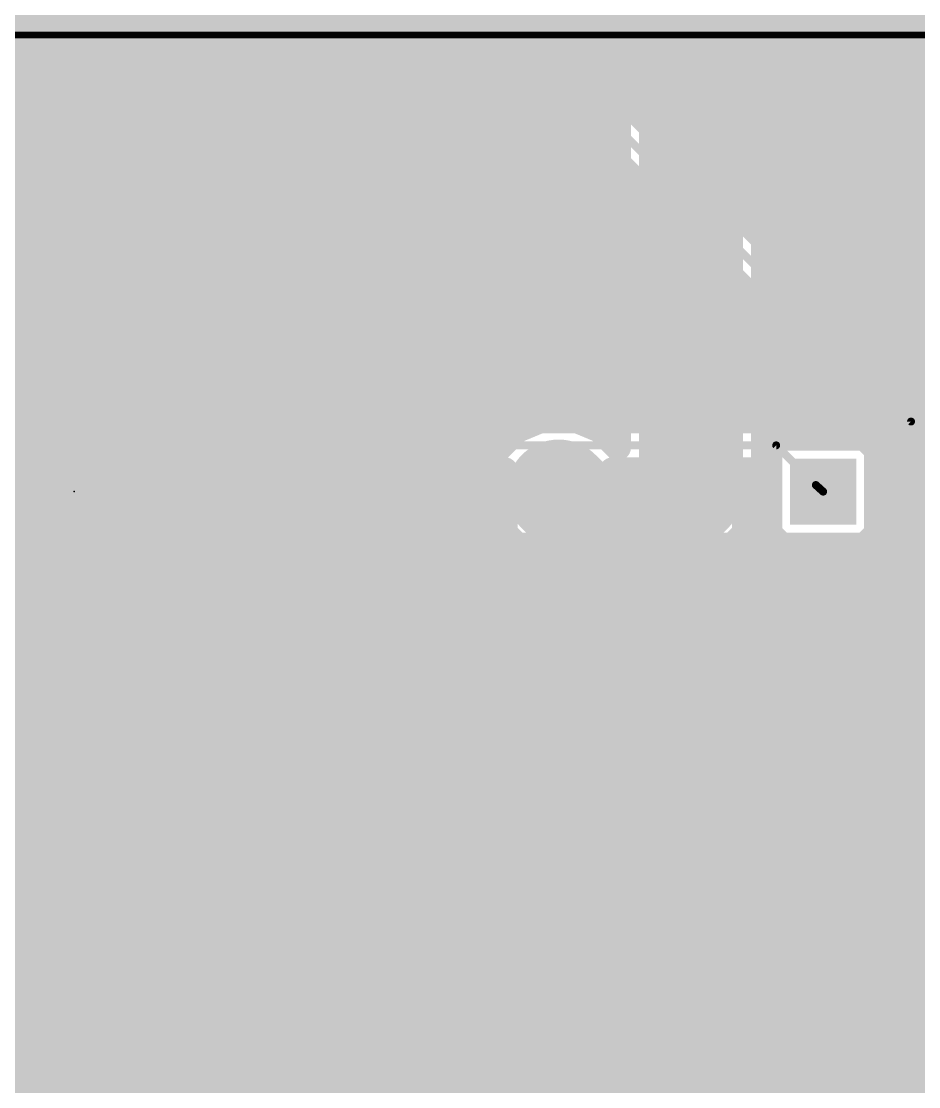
# Model space of a CAD drawing. Extents: x -50 to 50, y 0 to 88.
# Drawn here: x -1.39 to 15.84, y 29.59 to 50.05 of the extents above; entities that cross this region are included whole.
import ezdxf

# ---------------------------------------------------------------- set-up
doc = ezdxf.new("R2010")
doc.units = 0
for name, color, linetype in [('1', 12, 'CONTINUOUS'), ('16', 132, 'CONTINUOUS'), ('17', 110, 'CONTINUOUS'), ('21', 253, 'CONTINUOUS'), ('23', 53, 'CONTINUOUS')]:
    doc.layers.add(name, color=color, linetype=linetype)

# ---------------------------------------------------------------- blocks, each defined once
blk = doc.blocks.new('SQUAREP')
blk.add_solid([(-0.5, -0.5), (0.5, -0.5), (-0.5, 0.5), (0.5, 0.5)])

msp = doc.modelspace()

# ---------------------------------------------------------------- linework, layer by layer
at = {"layer": '1'}
for points, const_width in [([(11.469, 41.021), (11.469, 57.189)], 2), ([(10.0666, 57.468), (10.0666, 41.8667)], 0.5), ([(12.8714, 40.742), (12.8714, 56.6081)], 0.5), ([(-16.3776, 50), (10.0666, 50)], 0.5), ([(12.8714, 50), (18.8762, 50)], 0.5), ([(-16.3776, 49.5), (10.0666, 49.5)], 0.5), ([(12.8714, 49.5), (18.8762, 49.5)], 0.5), ([(-16.3776, 49), (10.0666, 49)], 0.5), ([(12.8714, 49), (18.8762, 49)], 0.5), ([(-16.3776, 48.5), (10.0666, 48.5)], 0.5), ([(12.8714, 48.5), (18.8762, 48.5)], 0.5), ([(-16.3776, 48), (10.0666, 48)], 0.5), ([(12.8714, 48), (18.8762, 48)], 0.5), ([(-16.3776, 47.5), (10.0666, 47.5)], 0.5), ([(12.8714, 47.5), (18.8762, 47.5)], 0.5), ([(-16.3776, 47), (10.0666, 47)], 0.5), ([(12.8714, 47), (18.8762, 47)], 0.5), ([(-16.3776, 46.5), (10.0666, 46.5)], 0.5), ([(12.8714, 46.5), (18.8762, 46.5)], 0.5), ([(-16.3776, 46), (10.0666, 46)], 0.5), ([(12.8714, 46), (18.8762, 46)], 0.5), ([(-16.3776, 45.5), (10.0666, 45.5)], 0.5), ([(12.8714, 45.5), (18.8762, 45.5)], 0.5), ([(-16.3776, 45), (10.0666, 45)], 0.5), ([(12.8714, 45), (18.8762, 45)], 0.5), ([(-16.3776, 44.5), (10.0666, 44.5)], 0.5), ([(12.8714, 44.5), (18.8762, 44.5)], 0.5), ([(-16.3776, 44), (10.0666, 44)], 0.5), ([(12.8714, 44), (18.8762, 44)], 0.5), ([(-16.3776, 43.5), (10.0666, 43.5)], 0.5), ([(12.8714, 43.5), (18.8762, 43.5)], 0.5), ([(-16.3776, 43), (10.0666, 43)], 0.5), ([(12.8714, 43), (18.8762, 43)], 0.5), ([(-12.7196, 42.5), (10.0666, 42.5)], 0.5), ([(8.65, 42.4234), (8.1346, 42.2099)], 0.5), ([(9.208, 42.4234), (8.65, 42.4234)], 0.5), ([(9.7234, 42.2099), (9.208, 42.4234)], 0.5), ([(12.8714, 42.5), (18.8762, 42.5)], 0.5), ([(8.1346, 42.2099), (7.7401, 41.8154)], 0.5), ([(10.0666, 41.8667), (9.7234, 42.2099)], 0.5), ([(-7.8472, 42), (7.9247, 42)], 0.5), ([(9.9333, 42), (10.0666, 42)], 0.5), ([(12.8714, 42), (13.1489, 42)], 0.5), ([(13.2073, 42.0584), (12.9716, 41.8227)], 0.5), ([(14.8107, 42.0584), (13.2073, 42.0584)], 0.5), ([(15.0464, 41.8227), (14.8107, 42.0584)], 0.5), ([(14.8691, 42), (18.8762, 42)], 0.5), ([(7.7401, 41.8154), (7.5266, 41.3)], 0.5), ([(10.16, 39.79), (8.929, 41.021)], 2), ([(10.16, 39.712), (11.469, 41.021)], 2), ([(12.9716, 41.8227), (12.9716, 40.2193)], 0.5), ([(15.0464, 40.2193), (15.0464, 41.8227)], 0.5), ([(-7.712, 41.5), (7.6095, 41.5)], 0.5), ([(12.8714, 41.5), (12.9716, 41.5)], 0.5), ([(15.0464, 41.5), (18.8762, 41.5)], 0.5), ([(7.5266, 41.3), (7.5266, 40.742)], 0.5), ([(-7.712, 41), (7.5266, 41)], 0.5), ([(12.8714, 41), (12.9716, 41)], 0.5), ([(15.0464, 41), (18.8762, 41)], 0.5), ([(7.5266, 40.742), (7.7401, 40.2266)], 0.5), ([(12.6579, 40.2266), (12.8714, 40.742)], 0.5), ([(-7.712, 40.5), (7.6269, 40.5)], 0.5), ([(10.16, 31.75), (10.16, 39.37)], 3), ([(10.16, 39.712), (10.16, 39.79)], 2), ([(10.16, 39.37), (10.16, 39.712)], 2), ([(12.7711, 40.5), (12.9716, 40.5)], 0.5), ([(15.0464, 40.5), (18.8762, 40.5)], 0.5), ([(7.7401, 40.2266), (8.2576, 39.7091)], 0.5), ([(12.2634, 39.8321), (12.6579, 40.2266)], 0.5), ([(12.9716, 40.2193), (13.2073, 39.9836)], 0.5), ([(14.8107, 39.9836), (15.0464, 40.2193)], 0.5), ([(-7.8892, 40), (7.9667, 40)], 0.5), ([(12.4313, 40), (13.1909, 40)], 0.5), ([(13.2073, 39.9836), (14.8107, 39.9836)], 0.5), ([(14.8271, 40), (18.8762, 40)], 0.5), ([(8.2576, 39.7091), (8.2576, 31.3716)], 0.5), ([(12.0624, 39.6311), (12.2634, 39.8321)], 0.5), ([(-12.7616, 39.5), (8.2576, 39.5)], 0.5), ([(12.0624, 32.538), (12.0624, 39.6311)], 0.5), ([(12.0624, 39.5), (18.8762, 39.5)], 0.5), ([(-13.2616, 39), (8.2576, 39)], 0.5), ([(12.0624, 39), (18.8762, 39)], 0.5), ([(-13.3376, 38.5), (8.2576, 38.5)], 0.5), ([(12.0624, 38.5), (18.8762, 38.5)], 0.5), ([(-13.3376, 38), (8.2576, 38)], 0.5), ([(12.0624, 38), (18.8762, 38)], 0.5), ([(-13.3376, 37.5), (8.2576, 37.5)], 0.5), ([(12.0624, 37.5), (18.8762, 37.5)], 0.5), ([(-13.3376, 37), (8.2576, 37)], 0.5), ([(12.0624, 37), (18.8762, 37)], 0.5), ([(-13.3376, 36.5), (8.2576, 36.5)], 0.5), ([(12.0624, 36.5), (18.8762, 36.5)], 0.5), ([(-13.3376, 36), (8.2576, 36)], 0.5), ([(12.0624, 36), (18.8762, 36)], 0.5), ([(-13.3376, 35.5), (8.2576, 35.5)], 0.5), ([(12.0624, 35.5), (18.8762, 35.5)], 0.5), ([(-13.3376, 35), (8.2576, 35)], 0.5), ([(12.0624, 35), (18.8762, 35)], 0.5), ([(-13.3376, 34.5), (8.2576, 34.5)], 0.5), ([(12.0624, 34.5), (18.8762, 34.5)], 0.5), ([(-13.3376, 34), (8.2576, 34)], 0.5), ([(12.0624, 34), (18.8762, 34)], 0.5), ([(-13.3376, 33.5), (8.2576, 33.5)], 0.5), ([(12.0624, 33.5), (18.8762, 33.5)], 0.5), ([(-13.3376, 33), (8.2576, 33)], 0.5), ([(15.088, 26.822), (10.16, 31.75)], 3), ([(12.0624, 33), (18.8762, 33)], 0.5), ([(-13.3376, 32.5), (8.2576, 32.5)], 0.5), ([(16.1087, 28.4917), (12.0624, 32.538)], 0.5), ([(12.1004, 32.5), (18.8762, 32.5)], 0.5), ([(-13.3376, 32), (8.2576, 32)], 0.5), ([(12.6004, 32), (18.8762, 32)], 0.5), ([(-13.3376, 31.5), (8.2576, 31.5)], 0.5), ([(13.1004, 31.5), (18.8762, 31.5)], 0.5), ([(8.2576, 31.3716), (8.5472, 30.6724)], 0.5), ([(-13.3376, 31), (8.4115, 31)], 0.5), ([(13.6004, 31), (18.8762, 31)], 0.5), ([(8.5472, 30.6724), (9.0824, 30.1372)], 0.5), ([(-13.3376, 30.5), (8.7196, 30.5)], 0.5), ([(14.1004, 30.5), (18.8762, 30.5)], 0.5), ([(9.0824, 30.1372), (13.6476, 25.572)], 0.5), ([(-13.3376, 30), (9.2196, 30)], 0.5), ([(14.6004, 30), (18.8762, 30)], 0.5), ([(-13.3376, 29.5), (9.7196, 29.5)], 0.5), ([(15.1004, 29.5), (18.8762, 29.5)], 0.5)]:
    msp.add_lwpolyline(points, dxfattribs=dict(at, const_width=const_width))
for points, const_width in [([(10.0666, 49.875, 1), (10.0666, 50.125)], 0.25), ([(12.8714, 50.125, 1), (12.8714, 49.875)], 0.25), ([(10.0666, 49.375, 1), (10.0666, 49.625)], 0.25), ([(12.8714, 49.625, 1), (12.8714, 49.375)], 0.25), ([(10.0666, 48.875, 1), (10.0666, 49.125)], 0.25), ([(12.8714, 49.125, 1), (12.8714, 48.875)], 0.25), ([(10.0666, 48.375, 1), (10.0666, 48.625)], 0.25), ([(12.8714, 48.625, 1), (12.8714, 48.375)], 0.25), ([(10.0666, 47.875, 1), (10.0666, 48.125)], 0.25), ([(12.8714, 48.125, 1), (12.8714, 47.875)], 0.25), ([(10.0666, 47.375, 1), (10.0666, 47.625)], 0.25), ([(12.8714, 47.625, 1), (12.8714, 47.375)], 0.25), ([(10.0666, 46.875, 1), (10.0666, 47.125)], 0.25), ([(12.8714, 47.125, 1), (12.8714, 46.875)], 0.25), ([(10.0666, 46.375, 1), (10.0666, 46.625)], 0.25), ([(12.8714, 46.625, 1), (12.8714, 46.375)], 0.25), ([(10.0666, 45.875, 1), (10.0666, 46.125)], 0.25), ([(12.8714, 46.125, 1), (12.8714, 45.875)], 0.25), ([(10.0666, 45.375, 1), (10.0666, 45.625)], 0.25), ([(12.8714, 45.625, 1), (12.8714, 45.375)], 0.25), ([(10.0666, 44.875, 1), (10.0666, 45.125)], 0.25), ([(12.8714, 45.125, 1), (12.8714, 44.875)], 0.25), ([(10.0666, 44.375, 1), (10.0666, 44.625)], 0.25), ([(12.8714, 44.625, 1), (12.8714, 44.375)], 0.25), ([(10.0666, 43.875, 1), (10.0666, 44.125)], 0.25), ([(12.8714, 44.125, 1), (12.8714, 43.875)], 0.25), ([(10.0666, 43.375, 1), (10.0666, 43.625)], 0.25), ([(12.8714, 43.625, 1), (12.8714, 43.375)], 0.25), ([(10.0666, 42.875, 1), (10.0666, 43.125)], 0.25), ([(12.8714, 43.125, 1), (12.8714, 42.875)], 0.25), ([(8.65, 42.5484, 1), (8.65, 42.2984)], 0.25), ([(8.6979, 42.3079, 1), (8.6022, 42.5389)], 0.25), ([(9.2558, 42.5389, 1), (9.1601, 42.3079)], 0.25), ([(9.208, 42.2984, 1), (9.208, 42.5484)], 0.25), ([(10.0666, 42.375, 1), (10.0666, 42.625)], 0.25), ([(12.8714, 42.625, 1), (12.8714, 42.375)], 0.25), ([(8.0868, 42.3254, 1), (8.1824, 42.0944)], 0.25), ([(8.223, 42.1215, 1), (8.0462, 42.2983)], 0.25), ([(9.8118, 42.2983, 1), (9.635, 42.1215)], 0.25), ([(9.6756, 42.0944, 1), (9.7712, 42.3254)], 0.25), ([(7.9247, 41.875, 1), (7.9247, 42.125)], 0.25), ([(9.9333, 42.125, 1), (9.9333, 41.875)], 0.25), ([(10.0666, 41.875, 1), (10.0666, 42.125)], 0.25), ([(12.8714, 42.125, 1), (12.8714, 41.875)], 0.25), ([(13.2073, 42.1834, 1), (13.2073, 41.9334)], 0.25), ([(13.2957, 41.97, 1), (13.1189, 42.1468)], 0.25), ([(13.1489, 41.875, 1), (13.1489, 42.125)], 0.25), ([(14.8991, 42.1468, 1), (14.7223, 41.97)], 0.25), ([(14.8691, 42.125, 1), (14.8691, 41.875)], 0.25), ([(14.8107, 41.9334, 1), (14.8107, 42.1834)], 0.25), ([(7.6517, 41.9038, 1), (7.8285, 41.727)], 0.25), ([(7.8556, 41.7676, 1), (7.6246, 41.8632)], 0.25), ([(9.2826, 41.3746, 1), (8.5754, 40.6674)], 1), ([(9.9416, 41.8667, 1), (10.1916, 41.8667)], 0.25), ([(9.9782, 41.7783, 1), (10.155, 41.9551)], 0.25), ([(11.8226, 40.6674, 1), (11.1154, 41.3746)], 1), ([(13.0966, 41.8227, 1), (12.8466, 41.8227)], 0.25), ([(12.8832, 41.9111, 1), (13.06, 41.7343)], 0.25), ([(15.1714, 41.8227, 1), (14.9214, 41.8227)], 0.25), ([(14.958, 41.7343, 1), (15.1348, 41.9111)], 0.25), ([(7.6095, 41.375, 1), (7.6095, 41.625)], 0.25), ([(12.8714, 41.625, 1), (12.8714, 41.375)], 0.25), ([(12.9716, 41.375, 1), (12.9716, 41.625)], 0.25), ([(15.0464, 41.625, 1), (15.0464, 41.375)], 0.25), ([(7.6516, 41.3, 1), (7.4016, 41.3)], 0.25), ([(7.4111, 41.3478, 1), (7.6421, 41.2521)], 0.25), ([(10.969, 41.021, 1), (11.969, 41.021)], 1), ([(7.5266, 40.875, 1), (7.5266, 41.125)], 0.25), ([(12.8714, 41.125, 1), (12.8714, 40.875)], 0.25), ([(12.9716, 40.875, 1), (12.9716, 41.125)], 0.25), ([(15.0464, 41.125, 1), (15.0464, 40.875)], 0.25), ([(7.6421, 40.7899, 1), (7.4111, 40.6942)], 0.25), ([(12.9869, 40.6942, 1), (12.7559, 40.7899)], 0.25), ([(7.4016, 40.742, 1), (7.6516, 40.742)], 0.25), ([(7.6269, 40.375, 1), (7.6269, 40.625)], 0.25), ([(10.91, 39.37, 1), (9.41, 39.37)], 1.5), ([(10.66, 39.79, 1), (9.66, 39.79)], 1), ([(10.66, 39.712, 1), (9.66, 39.712)], 1), ([(12.7711, 40.625, 1), (12.7711, 40.375)], 0.25), ([(12.7464, 40.742, 1), (12.9964, 40.742)], 0.25), ([(12.9716, 40.375, 1), (12.9716, 40.625)], 0.25), ([(15.0464, 40.625, 1), (15.0464, 40.375)], 0.25), ([(9.8064, 40.0656, 1), (10.5136, 39.3584)], 1), ([(9.8064, 39.4364, 1), (10.5136, 40.1436)], 1), ([(7.8285, 40.315, 1), (7.6517, 40.1382)], 0.25), ([(7.6246, 40.1788, 1), (7.8556, 40.2744)], 0.25), ([(12.5424, 40.2744, 1), (12.7734, 40.1788)], 0.25), ([(12.7463, 40.1382, 1), (12.5695, 40.315)], 0.25), ([(13.06, 40.3077, 1), (12.8832, 40.1309)], 0.25), ([(12.8466, 40.2193, 1), (13.0966, 40.2193)], 0.25), ([(14.9214, 40.2193, 1), (15.1714, 40.2193)], 0.25), ([(15.1348, 40.1309, 1), (14.958, 40.3077)], 0.25), ([(7.9667, 39.875, 1), (7.9667, 40.125)], 0.25), ([(9.66, 39.712, 1), (10.66, 39.712)], 1), ([(12.4313, 40.125, 1), (12.4313, 39.875)], 0.25), ([(13.2073, 40.1086, 1), (13.2073, 39.8586)], 0.25), ([(13.1189, 39.8952, 1), (13.2957, 40.072)], 0.25), ([(13.1909, 39.875, 1), (13.1909, 40.125)], 0.25), ([(14.7223, 40.072, 1), (14.8991, 39.8952)], 0.25), ([(14.8271, 40.125, 1), (14.8271, 39.875)], 0.25), ([(14.8107, 39.8586, 1), (14.8107, 40.1086)], 0.25), ([(8.3826, 39.7091, 1), (8.1326, 39.7091)], 0.25), ([(8.1692, 39.6207, 1), (8.346, 39.7975)], 0.25), ([(12.175, 39.9205, 1), (12.3518, 39.7437)], 0.25), ([(12.3518, 39.7437, 1), (12.175, 39.9205)], 0.25), ([(8.2576, 39.375, 1), (8.2576, 39.625)], 0.25), ([(9.66, 39.37, 1), (10.66, 39.37)], 1), ([(12.1874, 39.6311, 1), (11.9374, 39.6311)], 0.25), ([(11.974, 39.7195, 1), (12.1508, 39.5427)], 0.25), ([(12.0624, 39.625, 1), (12.0624, 39.375)], 0.25), ([(8.2576, 38.875, 1), (8.2576, 39.125)], 0.25), ([(12.0624, 39.125, 1), (12.0624, 38.875)], 0.25), ([(8.2576, 38.375, 1), (8.2576, 38.625)], 0.25), ([(12.0624, 38.625, 1), (12.0624, 38.375)], 0.25), ([(8.2576, 37.875, 1), (8.2576, 38.125)], 0.25), ([(12.0624, 38.125, 1), (12.0624, 37.875)], 0.25), ([(8.2576, 37.375, 1), (8.2576, 37.625)], 0.25), ([(12.0624, 37.625, 1), (12.0624, 37.375)], 0.25), ([(8.2576, 36.875, 1), (8.2576, 37.125)], 0.25), ([(12.0624, 37.125, 1), (12.0624, 36.875)], 0.25), ([(8.2576, 36.375, 1), (8.2576, 36.625)], 0.25), ([(12.0624, 36.625, 1), (12.0624, 36.375)], 0.25), ([(8.2576, 35.875, 1), (8.2576, 36.125)], 0.25), ([(12.0624, 36.125, 1), (12.0624, 35.875)], 0.25), ([(8.2576, 35.375, 1), (8.2576, 35.625)], 0.25), ([(12.0624, 35.625, 1), (12.0624, 35.375)], 0.25), ([(8.2576, 34.875, 1), (8.2576, 35.125)], 0.25), ([(12.0624, 35.125, 1), (12.0624, 34.875)], 0.25), ([(8.2576, 34.375, 1), (8.2576, 34.625)], 0.25), ([(12.0624, 34.625, 1), (12.0624, 34.375)], 0.25), ([(8.2576, 33.875, 1), (8.2576, 34.125)], 0.25), ([(12.0624, 34.125, 1), (12.0624, 33.875)], 0.25), ([(8.2576, 33.375, 1), (8.2576, 33.625)], 0.25), ([(12.0624, 33.625, 1), (12.0624, 33.375)], 0.25), ([(8.2576, 32.875, 1), (8.2576, 33.125)], 0.25), ([(10.6903, 32.2803, 1), (9.6297, 31.2197)], 1.5), ([(12.0624, 33.125, 1), (12.0624, 32.875)], 0.25), ([(8.2576, 32.375, 1), (8.2576, 32.625)], 0.25), ([(12.1508, 32.6264, 1), (11.974, 32.4496)], 0.25), ([(12.1004, 32.625, 1), (12.1004, 32.375)], 0.25), ([(11.9374, 32.538, 1), (12.1874, 32.538)], 0.25), ([(9.41, 31.75, 1), (10.91, 31.75)], 1.5), ([(8.2576, 31.875, 1), (8.2576, 32.125)], 0.25), ([(12.6004, 32.125, 1), (12.6004, 31.875)], 0.25), ([(8.2576, 31.375, 1), (8.2576, 31.625)], 0.25), ([(13.1004, 31.625, 1), (13.1004, 31.375)], 0.25), ([(8.3731, 31.4194, 1), (8.1421, 31.3238)], 0.25), ([(8.1326, 31.3716, 1), (8.3826, 31.3716)], 0.25), ([(8.4115, 30.875, 1), (8.4115, 31.125)], 0.25), ([(13.6004, 31.125, 1), (13.6004, 30.875)], 0.25), ([(8.6356, 30.7608, 1), (8.4588, 30.584)], 0.25), ([(8.4317, 30.6245, 1), (8.6627, 30.7202)], 0.25), ([(8.7196, 30.375, 1), (8.7196, 30.625)], 0.25), ([(14.1004, 30.625, 1), (14.1004, 30.375)], 0.25), ([(9.1708, 30.2256, 1), (8.994, 30.0488)], 0.25), ([(8.994, 30.0488, 1), (9.1708, 30.2256)], 0.25), ([(9.2196, 29.875, 1), (9.2196, 30.125)], 0.25), ([(14.6004, 30.125, 1), (14.6004, 29.875)], 0.25), ([(9.7196, 29.375, 1), (9.7196, 29.625)], 0.25), ([(15.1004, 29.625, 1), (15.1004, 29.375)], 0.25)]:
    msp.add_lwpolyline(points, format="xyb", dxfattribs=dict(at, const_width=const_width))
at = {"layer": '16'}
for points, const_width in [([(-2.8956, 60.96), (15.6972, 42.3672)], 0.1524), ([(-0.8676, 58.2552), (15.2186, 42.169)], 0.5), ([(15.5234, 58.0186), (15.5234, 43.2178)], 0.5), ([(15.5234, 43.2178), (2.0952, 56.646)], 0.5), ([(-23.4738, 50), (7.3876, 50)], 0.5), ([(8.7412, 50), (15.5234, 50)], 0.5), ([(-23.4738, 49.5), (7.8876, 49.5)], 0.5), ([(9.2412, 49.5), (15.5234, 49.5)], 0.5), ([(-23.4738, 49), (8.3876, 49)], 0.5), ([(9.7412, 49), (15.5234, 49)], 0.5), ([(-23.4738, 48.5), (8.8876, 48.5)], 0.5), ([(10.2412, 48.5), (15.5234, 48.5)], 0.5), ([(-23.4738, 48), (9.3876, 48)], 0.5), ([(10.7412, 48), (15.5234, 48)], 0.5), ([(-23.4738, 47.5), (9.8876, 47.5)], 0.5), ([(11.2412, 47.5), (15.5234, 47.5)], 0.5), ([(-23.4738, 47), (10.3876, 47)], 0.5), ([(11.7412, 47), (15.5234, 47)], 0.5), ([(-23.4738, 46.5), (10.8876, 46.5)], 0.5), ([(12.2412, 46.5), (15.5234, 46.5)], 0.5), ([(-23.4738, 46), (11.3876, 46)], 0.5), ([(12.7412, 46), (15.5234, 46)], 0.5), ([(-23.4738, 45.5), (11.8876, 45.5)], 0.5), ([(13.2412, 45.5), (15.5234, 45.5)], 0.5), ([(-23.4738, 45), (12.3876, 45)], 0.5), ([(13.7412, 45), (15.5234, 45)], 0.5), ([(-23.4738, 44.5), (12.8876, 44.5)], 0.5), ([(14.2412, 44.5), (15.5234, 44.5)], 0.5), ([(-23.4738, 44), (13.3876, 44)], 0.5), ([(14.7412, 44), (15.5234, 44)], 0.5), ([(-23.4738, 43.5), (13.8876, 43.5)], 0.5), ([(15.2412, 43.5), (15.5234, 43.5)], 0.5), ([(-23.4738, 43), (14.3876, 43)], 0.5), ([(-23.4738, 42.5), (14.8876, 42.5)], 0.5), ([(13.3046, 42.3886), (-9.7994, 42.3886)], 0.5), ([(13.6348, 42.0584), (13.3046, 42.3886)], 0.5), ([(15.2186, 42.169), (15.2186, 25.0041)], 0.5), ([(15.6972, 42.3672), (15.6972, 12.8016)], 0.1524), ([(14.8107, 42.0584), (13.6348, 42.0584)], 0.5), ([(15.0464, 41.8227), (14.8107, 42.0584)], 0.5), ([(14.8691, 42), (15.2186, 42)], 0.5), ([(13.1064, 41.91), (-9.6012, 41.91)], 0.1524), ([(13.8684, 41.148), (13.1064, 41.91)], 0.1524), ([(15.0464, 40.2193), (15.0464, 41.8227)], 0.5), ([(15.0464, 41.5), (15.2186, 41.5)], 0.5), ([(-7.712, 41.4314), (7.8916, 41.4314)], 0.5), ([(7.8916, 41.4314), (7.8916, 40.2193)], 0.5), ([(9.9664, 40.2193), (9.9664, 41.4314)], 0.5), ([(9.9664, 41.4314), (10.4316, 41.4314)], 0.5), ([(10.4316, 41.4314), (10.4316, 40.2193)], 0.5), ([(12.5064, 40.2193), (12.5064, 41.4314)], 0.5), ([(12.5064, 41.4314), (12.9082, 41.4314)], 0.5), ([(12.9082, 41.4314), (12.9716, 41.368)], 0.5), ([(12.9716, 41.368), (12.9716, 40.2193)], 0.5), ([(-7.712, 41), (7.8916, 41)], 0.5), ([(9.9664, 41), (10.4316, 41)], 0.5), ([(12.5064, 41), (12.9716, 41)], 0.5), ([(13.8684, 41.148), (14.009, 41.021)], 0.1524), ([(15.0464, 41), (15.2186, 41)], 0.5), ([(-7.712, 40.5), (7.8916, 40.5)], 0.5), ([(9.9664, 40.5), (10.4316, 40.5)], 0.5), ([(12.5064, 40.5), (12.9716, 40.5)], 0.5), ([(15.0464, 40.5), (15.2186, 40.5)], 0.5), ([(7.8916, 40.2193), (8.1273, 39.9836)], 0.5), ([(9.7307, 39.9836), (9.9664, 40.2193)], 0.5), ([(10.4316, 40.2193), (10.6673, 39.9836)], 0.5), ([(12.2707, 39.9836), (12.5064, 40.2193)], 0.5), ([(12.9716, 40.2193), (13.2073, 39.9836)], 0.5), ([(14.8107, 39.9836), (15.0464, 40.2193)], 0.5), ([(-7.8892, 40), (8.1109, 40)], 0.5), ([(8.1273, 39.9836), (9.7307, 39.9836)], 0.5), ([(9.7471, 40), (10.6509, 40)], 0.5), ([(10.6673, 39.9836), (12.2707, 39.9836)], 0.5), ([(12.2871, 40), (13.1909, 40)], 0.5), ([(13.2073, 39.9836), (14.8107, 39.9836)], 0.5), ([(14.8271, 40), (15.2186, 40)], 0.5), ([(-9.275, 39.5), (15.2186, 39.5)], 0.5), ([(-9.275, 39), (15.2186, 39)], 0.5), ([(-9.275, 38.5), (15.2186, 38.5)], 0.5), ([(-9.275, 38), (15.2186, 38)], 0.5), ([(-9.275, 37.5), (15.2186, 37.5)], 0.5), ([(-9.275, 37), (15.2186, 37)], 0.5), ([(-9.275, 36.5), (15.2186, 36.5)], 0.5), ([(-9.275, 36), (15.2186, 36)], 0.5), ([(-9.275, 35.5), (15.2186, 35.5)], 0.5), ([(-9.275, 35), (15.2186, 35)], 0.5), ([(-9.275, 34.5), (15.2186, 34.5)], 0.5), ([(-9.275, 34), (15.2186, 34)], 0.5), ([(-9.7144, 33.5), (15.2186, 33.5)], 0.5), ([(-10.2144, 33), (15.2186, 33)], 0.5), ([(-10.7144, 32.5), (15.2186, 32.5)], 0.5), ([(-11.2144, 32), (15.2186, 32)], 0.5), ([(-11.7144, 31.5), (15.2186, 31.5)], 0.5), ([(-12.2144, 31), (15.2186, 31)], 0.5), ([(-12.7144, 30.5), (15.2186, 30.5)], 0.5), ([(-13.2144, 30), (15.2186, 30)], 0.5), ([(-13.7144, 29.5), (15.2186, 29.5)], 0.5)]:
    msp.add_lwpolyline(points, dxfattribs=dict(at, const_width=const_width))
for points, const_width in [([(7.3876, 49.875, 1), (7.3876, 50.125)], 0.25), ([(8.7412, 50.125, 1), (8.7412, 49.875)], 0.25), ([(15.5234, 49.875, 1), (15.5234, 50.125)], 0.25), ([(7.8876, 49.375, 1), (7.8876, 49.625)], 0.25), ([(9.2412, 49.625, 1), (9.2412, 49.375)], 0.25), ([(15.5234, 49.375, 1), (15.5234, 49.625)], 0.25), ([(8.3876, 48.875, 1), (8.3876, 49.125)], 0.25), ([(9.7412, 49.125, 1), (9.7412, 48.875)], 0.25), ([(15.5234, 48.875, 1), (15.5234, 49.125)], 0.25), ([(8.8876, 48.375, 1), (8.8876, 48.625)], 0.25), ([(10.2412, 48.625, 1), (10.2412, 48.375)], 0.25), ([(15.5234, 48.375, 1), (15.5234, 48.625)], 0.25), ([(9.3876, 47.875, 1), (9.3876, 48.125)], 0.25), ([(10.7412, 48.125, 1), (10.7412, 47.875)], 0.25), ([(15.5234, 47.875, 1), (15.5234, 48.125)], 0.25), ([(9.8876, 47.375, 1), (9.8876, 47.625)], 0.25), ([(11.2412, 47.625, 1), (11.2412, 47.375)], 0.25), ([(15.5234, 47.375, 1), (15.5234, 47.625)], 0.25), ([(10.3876, 46.875, 1), (10.3876, 47.125)], 0.25), ([(11.7412, 47.125, 1), (11.7412, 46.875)], 0.25), ([(15.5234, 46.875, 1), (15.5234, 47.125)], 0.25), ([(10.8876, 46.375, 1), (10.8876, 46.625)], 0.25), ([(12.2412, 46.625, 1), (12.2412, 46.375)], 0.25), ([(15.5234, 46.375, 1), (15.5234, 46.625)], 0.25), ([(11.3876, 45.875, 1), (11.3876, 46.125)], 0.25), ([(12.7412, 46.125, 1), (12.7412, 45.875)], 0.25), ([(15.5234, 45.875, 1), (15.5234, 46.125)], 0.25), ([(11.8876, 45.375, 1), (11.8876, 45.625)], 0.25), ([(13.2412, 45.625, 1), (13.2412, 45.375)], 0.25), ([(15.5234, 45.375, 1), (15.5234, 45.625)], 0.25), ([(12.3876, 44.875, 1), (12.3876, 45.125)], 0.25), ([(13.7412, 45.125, 1), (13.7412, 44.875)], 0.25), ([(15.5234, 44.875, 1), (15.5234, 45.125)], 0.25), ([(12.8876, 44.375, 1), (12.8876, 44.625)], 0.25), ([(14.2412, 44.625, 1), (14.2412, 44.375)], 0.25), ([(15.5234, 44.375, 1), (15.5234, 44.625)], 0.25), ([(13.3876, 43.875, 1), (13.3876, 44.125)], 0.25), ([(14.7412, 44.125, 1), (14.7412, 43.875)], 0.25), ([(15.5234, 43.875, 1), (15.5234, 44.125)], 0.25), ([(13.8876, 43.375, 1), (13.8876, 43.625)], 0.25), ([(15.2412, 43.625, 1), (15.2412, 43.375)], 0.25), ([(15.5234, 43.375, 1), (15.5234, 43.625)], 0.25), ([(15.435, 43.1294, 1), (15.6118, 43.3062)], 0.25), ([(14.3876, 42.875, 1), (14.3876, 43.125)], 0.25), ([(15.3984, 43.2178, 1), (15.6484, 43.2178)], 0.25), ([(13.393, 42.477, 1), (13.2163, 42.3002)], 0.25), ([(13.3046, 42.2636, 1), (13.3046, 42.5136)], 0.25), ([(14.8876, 42.375, 1), (14.8876, 42.625)], 0.25), ([(15.3436, 42.169, 1), (15.0936, 42.169)], 0.25), ([(15.1302, 42.0806, 1), (15.307, 42.2573)], 0.25), ([(15.7353, 42.3672, 1), (15.6591, 42.3672)], 0.0762), ([(15.6703, 42.3403, 1), (15.7241, 42.3941)], 0.0762), ([(13.6348, 42.1834, 1), (13.6348, 41.9334)], 0.25), ([(13.5465, 41.97, 1), (13.7232, 42.1468)], 0.25), ([(14.8991, 42.1468, 1), (14.7223, 41.97)], 0.25), ([(14.8691, 42.125, 1), (14.8691, 41.875)], 0.25), ([(14.8107, 41.9334, 1), (14.8107, 42.1834)], 0.25), ([(15.2186, 41.875, 1), (15.2186, 42.125)], 0.25), ([(13.1333, 41.9369, 1), (13.0795, 41.8831)], 0.0762), ([(13.1064, 41.8719, 1), (13.1064, 41.9481)], 0.0762), ([(15.1714, 41.8227, 1), (14.9214, 41.8227)], 0.25), ([(14.958, 41.7343, 1), (15.1348, 41.9111)], 0.25), ([(15.0464, 41.625, 1), (15.0464, 41.375)], 0.25), ([(15.2186, 41.375, 1), (15.2186, 41.625)], 0.25), ([(8.0166, 41.4314, 1), (7.7666, 41.4314)], 0.25), ([(7.8916, 41.3064, 1), (7.8916, 41.5564)], 0.25), ([(10.0914, 41.4314, 1), (9.8414, 41.4314)], 0.25), ([(9.9664, 41.5564, 1), (9.9664, 41.3064)], 0.25), ([(10.5566, 41.4314, 1), (10.3066, 41.4314)], 0.25), ([(10.4316, 41.3064, 1), (10.4316, 41.5564)], 0.25), ([(12.6314, 41.4314, 1), (12.3814, 41.4314)], 0.25), ([(12.5064, 41.5564, 1), (12.5064, 41.3064)], 0.25), ([(12.9965, 41.5198, 1), (12.8198, 41.343)], 0.25), ([(13.0966, 41.368, 1), (12.8466, 41.368)], 0.25), ([(12.8832, 41.2796, 1), (13.06, 41.4563)], 0.25), ([(12.9082, 41.3064, 1), (12.9082, 41.5564)], 0.25), ([(7.8916, 40.875, 1), (7.8916, 41.125)], 0.25), ([(9.9664, 41.125, 1), (9.9664, 40.875)], 0.25), ([(10.4316, 40.875, 1), (10.4316, 41.125)], 0.25), ([(12.5064, 41.125, 1), (12.5064, 40.875)], 0.25), ([(12.9716, 40.875, 1), (12.9716, 41.125)], 0.25), ([(13.8939, 41.1763, 1), (13.8429, 41.1197)], 0.0762), ([(13.8415, 41.1211, 1), (13.8953, 41.1749)], 0.0762), ([(15.0464, 41.125, 1), (15.0464, 40.875)], 0.25), ([(15.2186, 40.875, 1), (15.2186, 41.125)], 0.25), ([(13.9835, 40.9927, 1), (14.0345, 41.0493)], 0.0762), ([(7.8916, 40.375, 1), (7.8916, 40.625)], 0.25), ([(9.9664, 40.625, 1), (9.9664, 40.375)], 0.25), ([(10.4316, 40.375, 1), (10.4316, 40.625)], 0.25), ([(12.5064, 40.625, 1), (12.5064, 40.375)], 0.25), ([(12.9716, 40.375, 1), (12.9716, 40.625)], 0.25), ([(15.0464, 40.625, 1), (15.0464, 40.375)], 0.25), ([(15.2186, 40.375, 1), (15.2186, 40.625)], 0.25), ([(7.98, 40.3077, 1), (7.8032, 40.1309)], 0.25), ([(7.7666, 40.2193, 1), (8.0166, 40.2193)], 0.25), ([(9.8414, 40.2193, 1), (10.0914, 40.2193)], 0.25), ([(10.0548, 40.1309, 1), (9.878, 40.3077)], 0.25), ([(10.52, 40.3077, 1), (10.3432, 40.1309)], 0.25), ([(10.3066, 40.2193, 1), (10.5566, 40.2193)], 0.25), ([(12.3814, 40.2193, 1), (12.6314, 40.2193)], 0.25), ([(12.5948, 40.1309, 1), (12.418, 40.3077)], 0.25), ([(13.06, 40.3077, 1), (12.8832, 40.1309)], 0.25), ([(12.8466, 40.2193, 1), (13.0966, 40.2193)], 0.25), ([(14.9214, 40.2193, 1), (15.1714, 40.2193)], 0.25), ([(15.1348, 40.1309, 1), (14.958, 40.3077)], 0.25), ([(8.1273, 40.1086, 1), (8.1273, 39.8586)], 0.25), ([(8.0389, 39.8952, 1), (8.2157, 40.072)], 0.25), ([(8.1109, 39.875, 1), (8.1109, 40.125)], 0.25), ([(9.6423, 40.072, 1), (9.8191, 39.8952)], 0.25), ([(9.7471, 40.125, 1), (9.7471, 39.875)], 0.25), ([(9.7307, 39.8586, 1), (9.7307, 40.1086)], 0.25), ([(10.6673, 40.1086, 1), (10.6673, 39.8586)], 0.25), ([(10.5789, 39.8952, 1), (10.7557, 40.072)], 0.25), ([(10.6509, 39.875, 1), (10.6509, 40.125)], 0.25), ([(12.1823, 40.072, 1), (12.3591, 39.8952)], 0.25), ([(12.2871, 40.125, 1), (12.2871, 39.875)], 0.25), ([(12.2707, 39.8586, 1), (12.2707, 40.1086)], 0.25), ([(13.2073, 40.1086, 1), (13.2073, 39.8586)], 0.25), ([(13.1189, 39.8952, 1), (13.2957, 40.072)], 0.25), ([(13.1909, 39.875, 1), (13.1909, 40.125)], 0.25), ([(14.7223, 40.072, 1), (14.8991, 39.8952)], 0.25), ([(14.8271, 40.125, 1), (14.8271, 39.875)], 0.25), ([(14.8107, 39.8586, 1), (14.8107, 40.1086)], 0.25), ([(15.2186, 39.875, 1), (15.2186, 40.125)], 0.25), ([(15.2186, 39.375, 1), (15.2186, 39.625)], 0.25), ([(15.2186, 38.875, 1), (15.2186, 39.125)], 0.25), ([(15.2186, 38.375, 1), (15.2186, 38.625)], 0.25), ([(15.2186, 37.875, 1), (15.2186, 38.125)], 0.25), ([(15.2186, 37.375, 1), (15.2186, 37.625)], 0.25), ([(15.2186, 36.875, 1), (15.2186, 37.125)], 0.25), ([(15.2186, 36.375, 1), (15.2186, 36.625)], 0.25), ([(15.2186, 35.875, 1), (15.2186, 36.125)], 0.25), ([(15.2186, 35.375, 1), (15.2186, 35.625)], 0.25), ([(15.2186, 34.875, 1), (15.2186, 35.125)], 0.25), ([(15.2186, 34.375, 1), (15.2186, 34.625)], 0.25), ([(15.2186, 33.875, 1), (15.2186, 34.125)], 0.25), ([(15.2186, 33.375, 1), (15.2186, 33.625)], 0.25), ([(15.2186, 32.875, 1), (15.2186, 33.125)], 0.25), ([(15.2186, 32.375, 1), (15.2186, 32.625)], 0.25), ([(15.2186, 31.875, 1), (15.2186, 32.125)], 0.25), ([(15.2186, 31.375, 1), (15.2186, 31.625)], 0.25), ([(15.2186, 30.875, 1), (15.2186, 31.125)], 0.25), ([(15.2186, 30.375, 1), (15.2186, 30.625)], 0.25), ([(15.2186, 29.875, 1), (15.2186, 30.125)], 0.25), ([(15.2186, 29.375, 1), (15.2186, 29.625)], 0.25)]:
    msp.add_lwpolyline(points, format="xyb", dxfattribs=dict(at, const_width=const_width))
at = {"layer": '21', "const_width": 0.127}
msp.add_lwpolyline([(19.619, 49.791), (-20.381, 49.791)], dxfattribs=at)
at = {"layer": '23'}
msp.add_point((-0.381, 41.021), dxfattribs=at)

# ---------------------------------------------------------------- block references
at = {"layer": '17', "xscale": 1.27, "yscale": 1.27, "rotation": 180}
for p in [(8.929, 41.021), (8.929, 41.021), (11.469, 41.021), (11.469, 41.021), (14.009, 41.021), (14.009, 41.021)]:
    msp.add_blockref('SQUAREP', p, dxfattribs=at)

doc.saveas('drawing.dxf')
